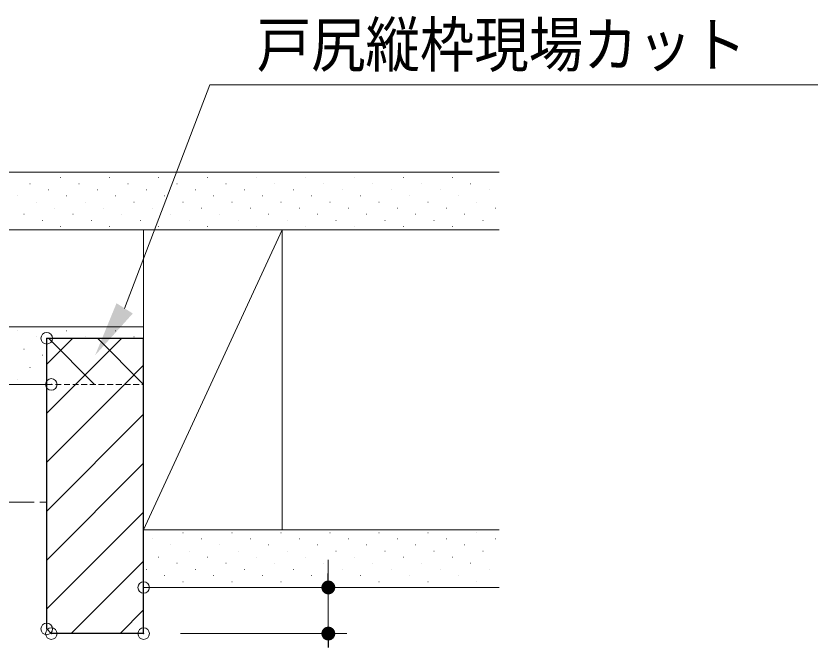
# Model space of a CAD drawing. Units: millimetres, scale not verified. Extents: x -1306 to 1306, y -607 to 607.
# Drawn here: x -46.7 to 127, y -351.2 to -215.1 of the extents above; entities that cross this region are included whole.
import ezdxf
from ezdxf.enums import TextEntityAlignment as Align

# ---------------------------------------------------------------- set-up
doc = ezdxf.new("R2010")
doc.units = ezdxf.units.MM
doc.header["$LTSCALE"] = 5
doc.header["$PDMODE"] = 32
doc.header["$PDSIZE"] = 2.5
doc.linetypes.add('USER1', pattern=[2.5, 1.25, -0.25, 0.25, -0.25, 0.25, -0.25])
doc.linetypes.add('USER2', pattern=[0.375, 0.25, -0.125])
for name, color, linetype, lineweight in [('0-1_線(黄)', 2, 'Continuous', 15), ('0-8_二点鎖線', 4, 'USER1', 9), ('0-A_点線(青)', 4, 'USER2', 9), ('0-D_線(白)', 7, 'Continuous', 30), ('1-1_寸法線', 3, 'Continuous', 13), ('1-2_ハッチング', 6, 'Continuous', 9), ('1-4_DEFPOINTS', 7, 'Continuous', 5), ('1-5_0', 3, 'Continuous', 25)]:
    doc.layers.add(name, color=color, linetype=linetype, lineweight=lineweight)
doc.styles.add('ＭＳ ゴシック', font='')
doc.styles.get('ＭＳ ゴシック').set_extended_font_data('MS Gothic')

# ---------------------------------------------------------------- blocks, each defined once
blk = doc.blocks.new('_DOT')
at = {"layer": '1-5_0'}
blk.add_line((-2.5, 0), (-5, 0), dxfattribs=at)
for points in [[(0, 0), (-2.5, 0), (-2.48, 0.313)], [(0, 0), (-2.48, -0.313), (-2.5, 0)], [(0, 0), (-2.48, 0.313), (-2.421, 0.622)], [(0, 0), (-2.421, -0.622), (-2.48, -0.313)], [(0, 0), (-2.421, 0.622), (-2.324, 0.92)], [(0, 0), (-2.324, -0.92), (-2.421, -0.622)], [(0, 0), (-2.324, 0.92), (-2.191, 1.204)], [(0, 0), (-2.191, -1.204), (-2.324, -0.92)], [(0, 0), (-2.191, 1.204), (-2.023, 1.469)], [(0, 0), (-2.023, -1.469), (-2.191, -1.204)], [(0, 0), (-2.023, 1.469), (-1.822, 1.711)], [(0, 0), (-1.822, -1.711), (-2.023, -1.469)], [(0, 0), (-1.822, 1.711), (-1.594, 1.926)], [(0, 0), (-1.594, -1.926), (-1.822, -1.711)], [(0, 0), (-1.594, 1.926), (-1.34, 2.111)], [(0, 0), (-1.34, -2.111), (-1.594, -1.926)], [(0, 0), (-1.34, 2.111), (-1.064, 2.262)], [(0, 0), (-1.064, -2.262), (-1.34, -2.111)], [(0, 0), (-1.064, 2.262), (-0.773, 2.378)], [(0, 0), (-0.773, -2.378), (-1.064, -2.262)], [(0, 0), (-0.773, 2.378), (-0.468, 2.456)], [(0, 0), (-0.468, -2.456), (-0.773, -2.378)], [(0, 0), (-0.468, 2.456), (-0.157, 2.495)], [(0, 0), (-0.157, -2.495), (-0.468, -2.456)], [(0, 0), (-0.157, 2.495), (0.157, 2.495)], [(0, 0), (0.157, -2.495), (-0.157, -2.495)], [(0, 0), (0.157, 2.495), (0.468, 2.456)], [(0, 0), (0.468, 2.456), (0.773, 2.378)], [(0, 0), (0.773, 2.378), (1.064, 2.262)], [(0, 0), (1.064, 2.262), (1.34, 2.111)], [(0, 0), (1.34, 2.111), (1.594, 1.926)], [(0, 0), (1.594, 1.926), (1.822, 1.711)], [(0, 0), (1.822, 1.711), (2.023, 1.469)], [(0, 0), (2.023, 1.469), (2.191, 1.204)], [(0, 0), (2.191, 1.204), (2.324, 0.92)], [(0, 0), (2.324, 0.92), (2.421, 0.622)], [(0, 0), (2.421, 0.622), (2.48, 0.313)], [(0, 0), (2.48, 0.313), (2.5, 0)], [(0, 0), (0.468, -2.456), (0.157, -2.495)], [(0, 0), (0.773, -2.378), (0.468, -2.456)], [(0, 0), (1.064, -2.262), (0.773, -2.378)], [(0, 0), (1.34, -2.111), (1.064, -2.262)], [(0, 0), (1.594, -1.926), (1.34, -2.111)], [(0, 0), (1.822, -1.711), (1.594, -1.926)], [(0, 0), (2.023, -1.469), (1.822, -1.711)], [(0, 0), (2.191, -1.204), (2.023, -1.469)], [(0, 0), (2.324, -0.92), (2.191, -1.204)], [(0, 0), (2.421, -0.622), (2.324, -0.92)], [(0, 0), (2.48, -0.313), (2.421, -0.622)], [(0, 0), (2.5, 0), (2.48, -0.313)]]:
    blk.add_solid(points, dxfattribs=at)

msp = doc.modelspace()

# ---------------------------------------------------------------- linework, layer by layer
at = {"layer": '0-1_線(黄)'}
for p, q in [((-174.018, -248.976), (57.957, -248.976)), ((-174.018, -261.476), (57.957, -261.476)), ((10.954, -261.476), (-19.046, -326.476)), ((-19.046, -284.976), (-19.046, -261.476)), ((10.954, -261.476), (10.954, -326.476)), ((-174.018, -282.476), (-19.046, -282.476)), ((-174.018, -294.976), (-40.046, -294.976)), ((-19.046, -326.476), (57.957, -326.476)), ((-19.046, -338.976), (57.957, -338.976))]:
    msp.add_line(p, q, dxfattribs=at)
at = {"layer": '0-8_二点鎖線'}
msp.add_line((-174.018, -320.476), (-40.046, -320.476), dxfattribs=at)
at = {"layer": '0-A_点線(青)'}
msp.add_line((-40.046, -294.976), (-19.046, -294.976), dxfattribs=at)
at = {"layer": '0-D_線(白)'}
for p, q in [((-40.046, -347.976), (-40.046, -284.976)), ((-40.046, -284.976), (-19.046, -284.976)), ((-19.046, -348.976), (-19.046, -284.976)), ((-39.046, -348.976), (-40.046, -347.976)), ((-19.046, -348.976), (-39.046, -348.976))]:
    msp.add_line(p, q, dxfattribs=at)
at = {"layer": '1-1_寸法線'}
for p, q in [((20.954, -335.976), (20.954, -332.976)), ((-11.046, -338.976), (24.954, -338.976)), ((20.954, -338.976), (20.954, -348.976)), ((-11.046, -348.976), (24.954, -348.976))]:
    msp.add_line(p, q, dxfattribs=at)
msp.add_lwpolyline([(127.012, -230.044), (-4.717, -230.044), (-23.161, -278.489)], dxfattribs=at)
msp.add_solid([(-29.546, -288.65), (-24.925, -277.381), (-21.397, -279.598)], dxfattribs=at)
at = {"layer": '1-2_ハッチング'}
for p, q in [((-43.679, -251.47), (-43.629, -251.47)), ((-37.05, -250.144), (-37, -250.144)), ((-33.072, -251.47), (-33.022, -251.47)), ((-26.443, -250.144), (-26.393, -250.144)), ((-22.465, -251.47), (-22.415, -251.47)), ((-15.836, -250.144), (-15.786, -250.144)), ((-11.859, -251.47), (-11.809, -251.47)), ((-5.23, -250.144), (-5.18, -250.144)), ((-1.252, -251.47), (-1.202, -251.47)), ((5.377, -250.144), (5.427, -250.144)), ((9.354, -251.47), (9.404, -251.47)), ((15.983, -250.144), (16.033, -250.144)), ((19.961, -251.47), (20.011, -251.47)), ((26.59, -250.144), (26.64, -250.144)), ((30.568, -251.47), (30.618, -251.47)), ((37.197, -250.144), (37.247, -250.144)), ((41.174, -251.47), (41.224, -251.47)), ((47.803, -250.144), (47.853, -250.144)), ((51.781, -251.47), (51.831, -251.47)), ((-39.701, -252.796), (-39.651, -252.796)), ((-29.095, -252.796), (-29.045, -252.796)), ((-18.488, -252.796), (-18.438, -252.796)), ((-7.881, -252.796), (-7.831, -252.796)), ((2.725, -252.796), (2.775, -252.796)), ((13.332, -252.796), (13.382, -252.796)), ((23.938, -252.796), (23.988, -252.796)), ((34.545, -252.796), (34.595, -252.796)), ((45.152, -252.796), (45.202, -252.796)), ((55.758, -252.796), (55.808, -252.796)), ((-46.33, -254.122), (-46.28, -254.122)), ((-35.724, -254.122), (-35.674, -254.122)), ((-25.117, -254.122), (-25.067, -254.122)), ((-14.511, -254.122), (-14.461, -254.122)), ((-3.904, -254.122), (-3.854, -254.122)), ((6.703, -254.122), (6.753, -254.122)), ((17.309, -254.122), (17.359, -254.122)), ((27.916, -254.122), (27.966, -254.122)), ((38.522, -254.122), (38.572, -254.122)), ((49.129, -254.122), (49.179, -254.122)), ((-42.353, -255.447), (-42.303, -255.447)), ((-38.375, -256.773), (-38.325, -256.773)), ((-31.746, -255.447), (-31.696, -255.447)), ((-27.769, -256.773), (-27.719, -256.773)), ((-21.14, -255.447), (-21.09, -255.447)), ((-17.162, -256.773), (-17.112, -256.773)), ((-10.533, -255.447), (-10.483, -255.447)), ((-6.556, -256.773), (-6.506, -256.773)), ((0.074, -255.447), (0.124, -255.447)), ((4.051, -256.773), (4.101, -256.773)), ((10.68, -255.447), (10.73, -255.447)), ((14.658, -256.773), (14.708, -256.773)), ((21.287, -255.447), (21.337, -255.447)), ((25.264, -256.773), (25.314, -256.773)), ((31.893, -255.447), (31.943, -255.447)), ((35.871, -256.773), (35.921, -256.773)), ((42.5, -255.447), (42.55, -255.447)), ((46.477, -256.773), (46.527, -256.773)), ((53.107, -255.447), (53.157, -255.447)), ((57.084, -256.773), (57.134, -256.773)), ((-45.004, -258.099), (-44.954, -258.099)), ((-34.398, -258.099), (-34.348, -258.099)), ((-23.791, -258.099), (-23.741, -258.099)), ((-13.185, -258.099), (-13.135, -258.099)), ((-2.578, -258.099), (-2.528, -258.099)), ((8.029, -258.099), (8.079, -258.099)), ((18.635, -258.099), (18.685, -258.099)), ((29.242, -258.099), (29.292, -258.099)), ((39.848, -258.099), (39.898, -258.099)), ((50.455, -258.099), (50.505, -258.099)), ((-41.027, -259.425), (-40.977, -259.425)), ((-30.42, -259.425), (-30.37, -259.425)), ((-19.814, -259.425), (-19.764, -259.425)), ((-9.207, -259.425), (-9.157, -259.425)), ((1.399, -259.425), (1.449, -259.425)), ((12.006, -259.425), (12.056, -259.425)), ((22.613, -259.425), (22.663, -259.425)), ((33.219, -259.425), (33.269, -259.425)), ((43.826, -259.425), (43.876, -259.425)), ((54.432, -259.425), (54.482, -259.425)), ((-37.05, -260.751), (-37, -260.751)), ((-26.443, -260.751), (-26.393, -260.751)), ((-15.836, -260.751), (-15.786, -260.751)), ((-5.23, -260.751), (-5.18, -260.751)), ((5.377, -260.751), (5.427, -260.751)), ((15.983, -260.751), (16.033, -260.751)), ((26.59, -260.751), (26.64, -260.751)), ((37.197, -260.751), (37.247, -260.751)), ((47.803, -260.751), (47.853, -260.751)), ((-46.33, -283.368), (-46.28, -283.368)), ((-42.353, -284.694), (-42.303, -284.694)), ((-35.724, -283.368), (-35.674, -283.368)), ((-31.746, -284.694), (-31.696, -284.694)), ((-25.117, -283.368), (-25.067, -283.368)), ((-21.14, -284.694), (-21.09, -284.694)), ((-40.046, -290.614), (-34.407, -284.976)), ((-29.679, -294.976), (-39.679, -284.976)), ((-33.8, -294.976), (-23.8, -284.976)), ((-19.072, -294.976), (-29.072, -284.976)), ((-45.004, -287.345), (-44.954, -287.345)), ((-41.027, -288.671), (-40.977, -288.671)), ((-43.679, -291.323), (-43.629, -291.323)), ((-23.194, -294.976), (-19.046, -290.828)), ((-46.33, -293.974), (-46.28, -293.974)), ((-40.046, -301.221), (-33.8, -294.976)), ((-40.046, -311.828), (-23.194, -294.976)), ((-40.046, -322.434), (-19.046, -301.434)), ((-40.046, -333.041), (-19.046, -312.041)), ((-40.046, -343.647), (-19.046, -322.647)), ((-10.533, -327.12), (-10.483, -327.12)), ((0.074, -327.12), (0.124, -327.12)), ((10.68, -327.12), (10.73, -327.12)), ((21.287, -327.12), (21.337, -327.12)), ((31.893, -327.12), (31.943, -327.12)), ((42.5, -327.12), (42.55, -327.12)), ((53.107, -327.12), (53.157, -327.12)), ((-17.162, -328.446), (-17.112, -328.446)), ((-13.185, -329.772), (-13.135, -329.772)), ((-6.556, -328.446), (-6.506, -328.446)), ((-2.578, -329.772), (-2.528, -329.772)), ((4.051, -328.446), (4.101, -328.446)), ((8.029, -329.772), (8.079, -329.772)), ((14.658, -328.446), (14.708, -328.446)), ((18.635, -329.772), (18.685, -329.772)), ((25.264, -328.446), (25.314, -328.446)), ((29.242, -329.772), (29.292, -329.772)), ((35.871, -328.446), (35.921, -328.446)), ((39.848, -329.772), (39.898, -329.772)), ((46.477, -328.446), (46.527, -328.446)), ((50.455, -329.772), (50.505, -329.772)), ((57.084, -328.446), (57.134, -328.446)), ((-9.207, -331.097), (-9.157, -331.097)), ((1.399, -331.097), (1.449, -331.097)), ((12.006, -331.097), (12.056, -331.097)), ((22.613, -331.097), (22.663, -331.097)), ((33.219, -331.097), (33.269, -331.097)), ((43.826, -331.097), (43.876, -331.097)), ((54.432, -331.097), (54.482, -331.097)), ((-34.767, -348.976), (-19.046, -333.254)), ((-15.836, -332.423), (-15.786, -332.423)), ((-5.23, -332.423), (-5.18, -332.423)), ((5.377, -332.423), (5.427, -332.423)), ((15.983, -332.423), (16.033, -332.423)), ((26.59, -332.423), (26.64, -332.423)), ((37.197, -332.423), (37.247, -332.423)), ((47.803, -332.423), (47.853, -332.423)), ((-18.488, -335.075), (-18.438, -335.075)), ((-11.859, -333.749), (-11.809, -333.749)), ((-7.881, -335.075), (-7.831, -335.075)), ((-1.252, -333.749), (-1.202, -333.749)), ((2.725, -335.075), (2.775, -335.075)), ((9.354, -333.749), (9.404, -333.749)), ((13.332, -335.075), (13.382, -335.075)), ((19.961, -333.749), (20.011, -333.749)), ((23.938, -335.075), (23.988, -335.075)), ((30.568, -333.749), (30.618, -333.749)), ((34.545, -335.075), (34.595, -335.075)), ((41.174, -333.749), (41.224, -333.749)), ((45.152, -335.075), (45.202, -335.075)), ((51.781, -333.749), (51.831, -333.749)), ((55.758, -335.075), (55.808, -335.075)), ((-14.511, -336.401), (-14.461, -336.401)), ((-3.904, -336.401), (-3.854, -336.401)), ((6.703, -336.401), (6.753, -336.401)), ((17.309, -336.401), (17.359, -336.401)), ((27.916, -336.401), (27.966, -336.401)), ((38.522, -336.401), (38.572, -336.401)), ((49.129, -336.401), (49.179, -336.401)), ((-10.533, -337.727), (-10.483, -337.727)), ((0.074, -337.727), (0.124, -337.727)), ((10.68, -337.727), (10.73, -337.727)), ((21.287, -337.727), (21.337, -337.727)), ((31.893, -337.727), (31.943, -337.727)), ((42.5, -337.727), (42.55, -337.727)), ((53.107, -337.727), (53.157, -337.727)), ((-24.161, -348.976), (-19.046, -343.861))]:
    msp.add_line(p, q, dxfattribs=at)
at = {"layer": '1-4_DEFPOINTS'}
for p in [(-40.046, -284.976), (-39.046, -294.976), (-19.046, -338.976), (-40.046, -347.976), (-39.046, -348.976), (-19.046, -348.976), (-19.046, -348.976), (20.954, -348.976)]:
    msp.add_point(p, dxfattribs=at)

# ---------------------------------------------------------------- block references
at = {"layer": '1-1_寸法線', "xscale": 0.6, "yscale": 0.6}
for p, rotation in [((20.954, -338.976), 270), ((20.954, -348.976), 90)]:
    msp.add_blockref('_DOT', p, dxfattribs=dict(at, rotation=rotation))

# ---------------------------------------------------------------- texts
at = {"layer": '1-1_寸法線', "style": 'ＭＳ ゴシック', "width": 0.9}
msp.add_text('戸尻縦枠現場カット', height=9.604, dxfattribs=at).set_placement((5.421, -229.022), align=Align.BOTTOM_LEFT)

doc.saveas('drawing.dxf')
